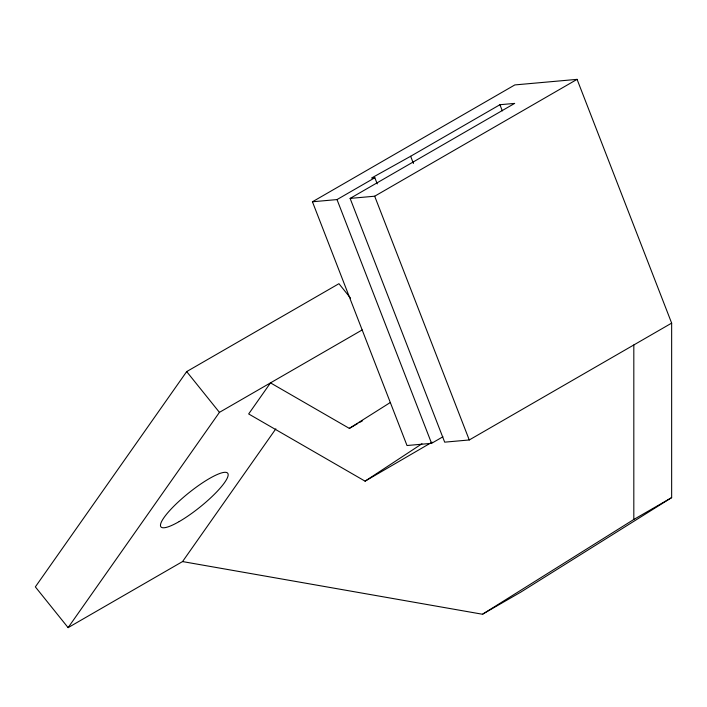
<?xml version="1.0" encoding="UTF-8"?>
<svg xmlns="http://www.w3.org/2000/svg" width="707" height="707" viewBox="0 0 707 707"><rect width="100%" height="100%" fill="white"/><g stroke="black" fill="none" stroke-linecap="round" stroke-linejoin="round"><path stroke-width="1.06" d="M350.539 298.124L338.936 283.693L186.675 371.599L35.35 586.881L68.111 627.639L182.547 561.57L275.845 428.831M68.111 627.639L219.435 412.358L362.152 329.957M357.848 423.466L349.329 428.389L270.498 382.876L248.661 413.949L365.077 481.158L421.964 443.775M432.11 442.167L365.077 481.158M349.329 428.389L390.264 402.539M442.935 436.776L431.579 443.333L407.011 445.525L312.441 201.778L514.829 84.928L577.071 79.361L671.65 323.117L671.65 497.622L633.817 519.468L482.501 614.25L182.547 561.57M671.65 497.622L520.767 592.139L482.934 613.976M377.229 183.908L374.843 177.74L371.564 178.031L410.643 156.265L499.929 104.716L514.669 103.399L350.115 198.411L444.685 442.158L469.262 439.966L671.65 323.117M312.441 201.778L337.009 199.577L374.843 177.74M350.115 198.411L374.683 196.21L577.071 79.361M359.739 422.379L362.576 420.745M186.675 371.599L219.435 412.358M499.929 104.716L502.324 110.884M410.643 156.265L413.436 163.467M374.683 196.21L469.262 439.966M337.009 199.577L431.579 443.333M633.817 344.963L633.817 519.468M179.189 521.572A42.8 9.041 -38.8 0 0 228.105 474.15A42.8 9.041 -38.8 0 0 175.681 504.409A42.8 9.041 -38.8 0 0 179.189 521.572"/></g></svg>
